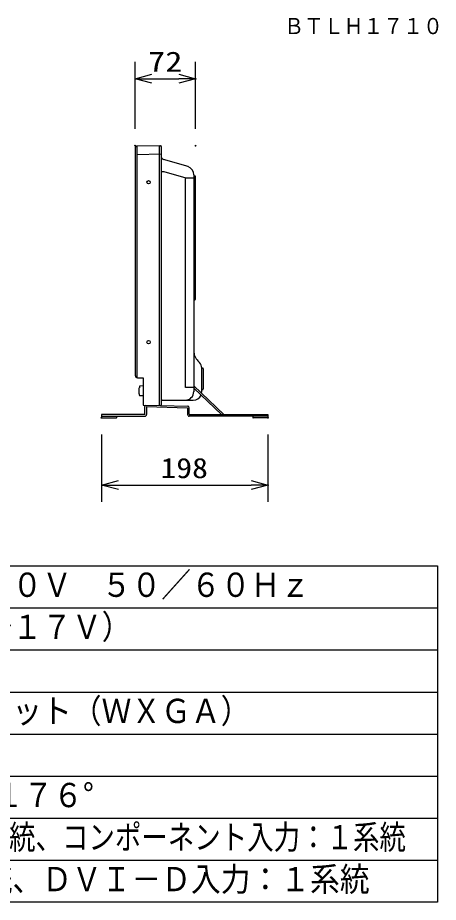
# Model space of a CAD drawing. Units: millimetres, scale not verified. Extents: x -63 to 63, y -56 to 57.
# Drawn here: x 12.5 to 62.6, y -56.5 to 48.7 of the extents above; entities that cross this region are included whole.
import ezdxf
from ezdxf.enums import TextEntityAlignment as Align

# ---------------------------------------------------------------- set-up
doc = ezdxf.new("R2010")
doc.units = ezdxf.units.MM
doc.header["$LTSCALE"] = 0.190277
doc.header["$PDMODE"] = 32
doc.header["$PDSIZE"] = 0.0951
for name, color, linetype in [('0-0_MOJI1', 2, 'Continuous'), ('0-1_TOUROKU', 1, 'Continuous'), ('0-2_GAIKEI', 1, 'Continuous'), ('0-3_WAKU', 1, 'Continuous'), ('0-4_SUNPO', 3, 'Continuous'), ('0-5_Defpoints', 7, 'Continuous')]:
    doc.layers.add(name, color=color, linetype=linetype)
doc.styles.add('ＭＳ ゴシック', font='')
doc.styles.get('ＭＳ ゴシック').set_extended_font_data('MS Gothic')

# ---------------------------------------------------------------- blocks, each defined once
blk = doc.blocks.new('_OPEN30')
at = {"layer": '0-5_Defpoints'}
blk.add_line((0, 0), (-1, 0), dxfattribs=at)
blk.add_lwpolyline([(-1, 0.26795), (0, 0), (-1, -0.26795)], dxfattribs=at)

msp = doc.modelspace()

# ---------------------------------------------------------------- linework, layer by layer
at = {"layer": '0-2_GAIKEI', "color": 7}
for p, q in [((26.4984, 33.1812), (26.4984, 6.1622)), ((29.3561, 33.4507), (26.693, 33.3808)), ((29.3561, 33.4507), (29.5076, 33.4472)), ((32.7965, 30.9608), (29.8834, 31.816)), ((33.4793, 30.0007), (33.4793, 4.2002)), ((34.4164, 4.2002), (34.4164, 7.0166)), ((26.7875, 5.8625), (27.4484, 5.8396)), ((33.4793, 4.8968), (37.069, 1.5031)), ((33.4793, 4.6167), (36.7833, 1.5031)), ((29.7458, 3.2004), (33.4155, 3.2004)), ((27.648, 1.5031), (27.648, 2.4293)), ((27.8488, 2.4293), (32.7361, 2.3024)), ((27.8488, 2.4293), (27.8488, 1.5031)), ((29.5786, 2.5853), (32.7417, 2.502)), ((32.7361, 2.3024), (32.7361, 1.5031)), ((32.9352, 1.5031), (32.9352, 2.3024)), ((22.4983, 1.3035), (27.648, 1.3035)), ((22.5632, 1.1007), (24.2344, 1.1007)), ((24.2994, 1.3035), (24.2994, 1.1656)), ((32.9352, 1.5031), (42.2983, 1.4956)), ((42.2983, 1.296), (32.9352, 1.3035)), ((40.4973, 1.296), (40.4973, 1.1581)), ((42.2334, 1.0932), (40.5622, 1.0932)), ((42.2983, 1.4956), (42.2983, 1.1581))]:
    msp.add_line(p, q, dxfattribs=at)
at = {"layer": '0-2_GAIKEI'}
for p, q in [((26.693, 33.3808), (26.693, 5.8815)), ((29.3561, 33.4507), (29.3561, 2.5564)), ((29.606, 33.3472), (29.606, 2.653)), ((29.606, 32.4504), (26.693, 32.3807)), ((33.4793, 29.5786), (32.5003, 29.5786)), ((33.4793, 29.8492), (33.6172, 29.8492)), ((33.6984, 15.2182), (33.6984, 29.7681)), ((33.4793, 15.137), (33.6172, 15.137)), ((34.4164, 7.0098), (34.5273, 7.0098)), ((34.6084, 6.9287), (34.6084, 4.5357)), ((26.9983, 4.6872), (26.9681, 4.657)), ((26.9983, 4.8068), (26.9983, 4.6872)), ((27.4484, 4.8952), (27.0716, 4.8851)), ((27.4484, 4.8918), (27.0716, 4.8823)), ((34.4164, 4.4546), (34.5273, 4.4546)), ((27.4484, 3.7059), (27.0716, 3.7154))]:
    msp.add_line(p, q, dxfattribs=at)
for points in [[(32.5527, 29.5786), (29.9354, 30.3464), (29.606, 30.3464)], [(33.4793, 4.7), (32.5003, 4.7), (32.5003, 29.5786)], [(26.9983, 3.7909), (26.9983, 3.9105), (26.9681, 3.9407), (26.9681, 4.657)]]:
    msp.add_lwpolyline(points, dxfattribs=at)
at = {"layer": '0-2_GAIKEI', "color": 7}
for points in [[(27.4484, 5.8396), (27.4484, 2.6004), (29.5076, 2.5529)], [(27.648, 1.5031), (22.4983, 1.5031), (22.4983, 1.1656)]]:
    msp.add_lwpolyline(points, dxfattribs=at)
at = {"layer": '0-2_GAIKEI'}
for centre in [(28.1008, 29.1012), (28.1008, 10.0977)]:
    msp.add_circle(centre, 0.1992, dxfattribs=at)
at = {"layer": '0-2_GAIKEI', "color": 7}
for centre, radius, start, end in [((26.698, 33.1812), 0.1996, 91.4438, 180.01899), ((29.5065, 33.3477), 0.0995, 359.75034, 89.36137), ((29.9938, 32.1976), 0.3973, 192.58234, 253.86492), ((32.4727, 29.996), 1.0066, 359.98554, 73.43491), ((34.517, 8.7839), 1.0008, 179.99175, 221.91625), ((35.8673, 9.6092), 2.5731, 215.49238, 228.39142), ((33.4205, 7.0167), 0.9959, 359.98996, 42.16851), ((26.7986, 6.1625), 0.3002, 180.05449, 267.87808), ((32.4598, 4.2199), 1.0195, 270.01268, 359.98732), ((29.7464, 3.049), 0.1514, 90.19925, 159.04906), ((33.4054, 4.2161), 1.0157, 270.56824, 336.66753), ((33.4635, 4.2002), 0.9529, 349.7874, 359.99483), ((27.8492, 2.4288), 0.2011, 125.4638, 179.84712), ((29.5053, 2.6536), 0.1007, 271.32528, 359.64307), ((32.736, 2.3029), 0.1992, 359.86446, 88.34265), ((22.5632, 1.1656), 0.0649, 180, 270), ((24.2344, 1.1656), 0.0649, 270, 0), ((27.6663, 1.4869), 0.1844, 264.31876, 8.15716), ((32.935, 1.5024), 0.1989, 179.79431, 270.04497), ((40.5622, 1.1581), 0.0649, 180, 270), ((42.2334, 1.1581), 0.0649, 270, 0)]:
    msp.add_arc(centre, radius, start, end, dxfattribs=at)
at = {"layer": '0-2_GAIKEI'}
for centre, radius, start, end in [((33.6172, 29.7681), 0.0811, 0, 90), ((33.6172, 15.2182), 0.0811, 270, 0), ((34.5273, 6.9287), 0.0811, 0, 90), ((27.0738, 4.8069), 0.0754, 91.66591, 180.05715), ((34.5273, 4.5357), 0.0811, 270, 0), ((27.0738, 3.7908), 0.0754, 179.94285, 268.33409)]:
    msp.add_arc(centre, radius, start, end, dxfattribs=at)
at = {"layer": '0-3_WAKU', "color": 4}
for p, q in [((-62.5033, -16.4943), (62.4966, -16.4943)), ((62.4966, -16.4943), (62.4966, -56.4943)), ((62.4966, -56.4943), (-62.5033, -56.4943))]:
    msp.add_line(p, q, dxfattribs=at)
at = {"layer": '0-3_WAKU'}
for p, q in [((-62.5033, -21.4943), (62.4966, -21.4943)), ((-62.5033, -26.4943), (62.4966, -26.4943)), ((-62.5033, -31.4943), (62.4966, -31.4943)), ((-62.5033, -36.4943), (62.4966, -36.4943)), ((-62.5033, -41.4943), (62.4966, -41.4943)), ((-62.5033, -46.4943), (62.4966, -46.4943)), ((-62.5033, -51.4943), (62.4966, -51.4943))]:
    msp.add_line(p, q, dxfattribs=at)
at = {"layer": '0-4_SUNPO'}
for p, q in [((26.4984, 35.4559), (26.4984, 43.4077)), ((33.6984, 35.4559), (33.6984, 43.4077)), ((28.4984, 41.4077), (31.6984, 41.4077)), ((22.4983, -0.8993), (22.4983, -8.8993)), ((42.2983, -0.8993), (42.2983, -8.8993)), ((24.4983, -6.8993), (40.2983, -6.8993))]:
    msp.add_line(p, q, dxfattribs=at)
at = {"layer": '0-5_Defpoints'}
for p in [(33.6984, 41.4077), (26.4984, 33.4559), (33.6984, 33.4559), (22.4983, 1.1007), (42.2983, 1.1007), (42.2983, -6.8993)]:
    msp.add_point(p, dxfattribs=at)

# ---------------------------------------------------------------- block references
at = {"layer": '0-4_SUNPO', "xscale": 2, "yscale": 2, "rotation": 180}
for p in [(26.4984, 41.4077), (22.4983, -6.8993)]:
    msp.add_blockref('_OPEN30', p, dxfattribs=at)
at = {"layer": '0-4_SUNPO', "xscale": 2, "yscale": 2}
for p in [(33.6984, 41.4077), (42.2983, -6.8993)]:
    msp.add_blockref('_OPEN30', p, dxfattribs=at)

# ---------------------------------------------------------------- texts
at = {"layer": '0-0_MOJI1', "style": 'ＭＳ ゴシック'}
for s, width, p in [('ＡＣ１００Ｖ～２４０Ｖ\u3000５０／６０Ｈｚ\u3000', 0.9, (-20.0033, -21.0494)), ('ＤＣ１２Ｖ（１１～１７Ｖ）\u3000', 0.9, (-20.0033, -26.0494)), ('１２８０×７６８ドット（ＷＸＧＡ）', 0.9, (-20.0033, -36.0494)), ('上下１７６°、左右１７６°', 0.9, (-20.0033, -46.0494)), ('ＶＩＤＥＯ入力：１系統、コンポーネント入力：１系統', 0.8, (-20.0033, -51.0494)), ('ＳＤＩ入力：２系統、ＤＶＩ－Ｄ入力：１系統', 0.9, (-20.0033, -56.0494))]:
    msp.add_text(s, height=2.886, dxfattribs=dict(at, width=width)).set_placement(p, align=Align.BOTTOM_LEFT)
at = {"layer": '0-1_TOUROKU', "style": 'ＭＳ ゴシック', "width": 0.9}
msp.add_text('ＢＴＬＨ１７１０', height=1.924, dxfattribs=at).set_placement((44.2299, 46.1356), align=Align.BOTTOM_LEFT)
at = {"layer": '0-4_SUNPO', "style": 'ＭＳ ゴシック'}
for s, width, p in [('72', 1.25, (28.0315, 41.5172)), ('198', 1.15, (29.5112, -6.7897))]:
    msp.add_text(s, height=2.405, dxfattribs=dict(at, width=width)).set_placement(p, align=Align.BOTTOM_LEFT)

doc.saveas('drawing.dxf')
